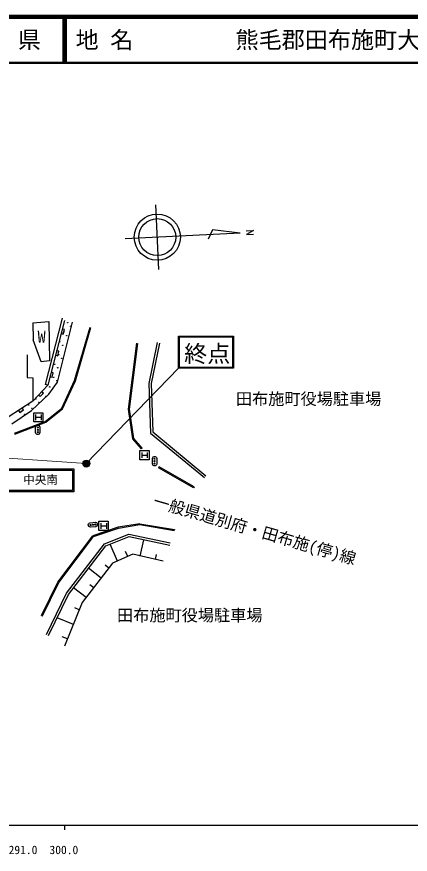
# Model space of a CAD drawing. Units: millimetres, scale not verified. Extents: x 40000 to 680000, y 20000 to 380000.
# Drawn here: x 357640 to 442857, y 198715 to 380000 of the extents above; entities that cross this region are included whole.
import ezdxf
from ezdxf.enums import TextEntityAlignment as Align

# ---------------------------------------------------------------- set-up
doc = ezdxf.new("R2010")
doc.units = ezdxf.units.MM
doc.header["$LTSCALE"] = 1000
doc.header["$PDMODE"] = 32
doc.header["$PDSIZE"] = 500
doc.linetypes.add('CHAIN', pattern=[18.5, 12, -1.5, 3.5, -1.5])
for name, color, linetype, lineweight in [('M-BGD', 7, 'Continuous', 25), ('M-BGD-EXST', 7, 'Continuous', 25), ('M-BMK', 2, 'CHAIN', 13), ('M-BMK-SRVR', 3, 'Continuous', 25), ('M-STR-STRC', 7, 'Continuous', 25), ('M-TTL', 2, 'Continuous', 140), ('M-TTL-BAND', 7, 'Continuous', 25), ('M-TTL-LINE', 7, 'Continuous', 50)]:
    doc.layers.add(name, color=color, linetype=linetype, lineweight=lineweight)
for name, color, linetype in [('M-BMK-HTXT', 7, 'Continuous'), ('M-OTRS', 6, 'Continuous'), ('M-TTL-TXT', 7, 'Continuous')]:
    doc.layers.add(name, color=color, linetype=linetype)
doc.styles.add('ＭＳ ゴシック', font='')
doc.styles.get('ＭＳ ゴシック').set_extended_font_data('MS Gothic')

msp = doc.modelspace()

# ---------------------------------------------------------------- hatches: boundary and pattern name
at = {"layer": 'M-BMK-SRVR'}
msp.add_hatch(color=256, dxfattribs=at).paths.add_polyline_path([(371946, 283187), (371957, 283119), (371967, 283075), (371983, 283025), (372011, 282955), (372046, 282889), (372081, 282836), (372107, 282802), (372144, 282759), (372179, 282725), (372225, 282685), (372282, 282644), (372333, 282614), (372390, 282585), (372460, 282559), (372537, 282539), (372625, 282526), (372700, 282523), (372793, 282530), (372873, 282545), (372948, 282568), (373006, 282592), (373079, 282631), (373133, 282667), (373191, 282714), (373241, 282763), (373295, 282829), (373337, 282892), (373364, 282943), (373391, 283003), (373412, 283068), (373428, 283138), (373436, 283193), (373441, 283262), (373438, 283332), (373429, 283404), (373412, 283480), (373393, 283537), (373363, 283605), (373329, 283667), (373298, 283713), (373249, 283773), (373192, 283831), (373148, 283867), (373096, 283904), (373035, 283939), (372964, 283971), (372906, 283991), (372838, 284008), (372775, 284018), (372708, 284023), (372624, 284020), (372565, 284012), (372495, 283997), (372433, 283977), (372371, 283951), (372319, 283924), (372260, 283887), (372210, 283848), (372175, 283817), (372135, 283776), (372088, 283719), (372055, 283671), (372023, 283614), (371991, 283542), (371972, 283487), (371959, 283437), (371948, 283378), (371942, 283310), (371941, 283246)])

# ---------------------------------------------------------------- linework, layer by layer
at = {"layer": 'M-BGD'}
for p, q in [((361096, 313775), (364593, 314021)), ((361096, 313775), (361219, 310094)), ((363857, 300401), (367538, 314757)), ((367968, 314266), (364348, 300217)), ((364593, 314021), (364716, 305493)), ((366495, 300891), (369686, 313898)), ((367973, 312284), (367489, 312409)), ((367724, 311316), (367973, 312284)), ((362937, 305309), (361219, 310094)), ((367240, 311440), (367724, 311316)), ((392689, 303909), (392689, 310879)), ((392689, 310879), (404598, 310879)), ((392889, 304109), (392889, 310679)), ((392889, 310679), (404398, 310679)), ((404398, 310679), (404398, 304109)), ((404598, 310879), (404598, 303909)), ((388069, 309454), (386228, 300634)), ((388558, 309352), (386730, 300592)), ((359869, 306843), (359931, 301934)), ((366033, 306757), (366517, 306632)), ((366767, 307601), (366283, 307726)), ((366517, 306632), (366767, 307601)), ((364716, 305493), (362937, 305309)), ((365560, 302918), (365076, 303042)), ((365311, 301949), (365560, 302918)), ((372691, 283273), (392689, 303909)), ((404598, 303909), (392689, 303909)), ((404398, 304109), (392889, 304109)), ((359931, 301934), (361158, 301812)), ((361158, 301812), (361096, 296781)), ((364827, 302074), (365311, 301949)), ((361096, 296781), (364348, 300217)), ((364348, 300217), (363857, 300401)), ((364593, 298315), (366495, 300891)), ((386228, 300634), (386612, 289898)), ((386730, 300592), (387103, 290140)), ((360851, 294756), (364593, 298315)), ((362378, 298136), (362742, 297792)), ((362742, 297792), (363429, 298518)), ((363429, 298518), (363066, 298862)), ((361096, 296781), (355759, 293345)), ((356556, 291873), (360851, 294756)), ((358007, 294792), (358278, 294372)), ((358278, 294372), (359119, 294913)), ((359119, 294913), (358848, 295334)), ((387103, 290140), (398588, 280620)), ((386612, 289898), (398269, 280235)), ((376656, 265880), (381908, 267981)), ((376968, 265467), (381953, 267461)), ((381908, 267981), (390875, 266109)), ((381953, 267461), (390773, 265620)), ((384401, 263271), (385182, 266787)), ((368412, 255225), (376656, 265880)), ((368839, 254960), (376968, 265467)), ((379486, 262179), (377866, 265825)), ((382763, 263635), (378394, 261694)), ((381671, 263150), (381196, 264219)), ((389316, 262179), (382763, 263635)), ((387678, 262543), (387915, 263610)), ((378394, 261694), (371840, 253198)), ((377575, 260632), (376758, 261262)), ((375936, 258508), (373211, 260610)), ((372660, 254260), (369928, 256367)), ((374298, 256384), (373480, 257016)), ((364095, 246282), (368412, 255225)), ((364545, 246064), (368839, 254960)), ((371840, 253198), (367957, 243732)), ((371193, 251621), (370200, 252028)), ((369899, 248465), (366397, 249902)), ((368604, 245310), (367497, 245764))]:
    msp.add_line(p, q, dxfattribs=at)
for centre in [(368688, 313779), (369340, 313021), (367823, 311717), (368475, 310959), (366959, 309655), (367611, 308897), (366746, 306834), (365881, 304772), (367398, 306076), (366533, 304014), (365669, 301952), (366321, 301194), (364804, 299890), (361771, 297282), (363288, 298586), (363940, 297828), (360255, 295978), (362423, 296524), (358738, 294674), (359390, 293916), (360907, 295220)]:
    msp.add_circle(centre, 50, dxfattribs=at)
at = {"layer": 'M-BGD-EXST'}
for p, q in [((361322, 292293), (361322, 294293)), ((361322, 294293), (363322, 294293)), ((361722, 293893), (361722, 292693)), ((362922, 293893), (362922, 292693)), ((363322, 294293), (363322, 292293)), ((363322, 292293), (361322, 292293)), ((361722, 293293), (362922, 293293)), ((361707, 291188), (361787, 291388)), ((361707, 289988), (361707, 291188)), ((361787, 291388), (361907, 291508)), ((361907, 291508), (362067, 291588)), ((362067, 291588), (362307, 291588)), ((362307, 291588), (362467, 291508)), ((362467, 291508), (362587, 291388)), ((362587, 291388), (362667, 291188)), ((362667, 291188), (362667, 289988)), ((361787, 289788), (361707, 289988)), ((361907, 289668), (361787, 289788)), ((362067, 289588), (361907, 289668)), ((362307, 289588), (362067, 289588)), ((362467, 289668), (362307, 289588)), ((362587, 289788), (362467, 289668)), ((362667, 289988), (362587, 289788)), ((384298, 284107), (384298, 286107)), ((384298, 286107), (386298, 286107)), ((384698, 285707), (384698, 284507)), ((384698, 285107), (385898, 285107)), ((385898, 285707), (385898, 284507)), ((386298, 286107), (386298, 284107)), ((387092, 284600), (387212, 284720)), ((387212, 284720), (387372, 284800)), ((387372, 284800), (387612, 284800)), ((387612, 284800), (387772, 284720)), ((387772, 284720), (387892, 284600)), ((386298, 284107), (384298, 284107)), ((387012, 284400), (387092, 284600)), ((387012, 283200), (387012, 284400)), ((387092, 283000), (387012, 283200)), ((387212, 282880), (387092, 283000)), ((387372, 282800), (387212, 282880)), ((387772, 282880), (387612, 282800)), ((387892, 283000), (387772, 282880)), ((387892, 284600), (387972, 284400)), ((387972, 283200), (387892, 283000)), ((387972, 284400), (387972, 283200)), ((387612, 282800), (387372, 282800)), ((373141, 270053), (373205, 270220)), ((373205, 270220), (373312, 270351)), ((373312, 270351), (373504, 270451)), ((373504, 270451), (374698, 270570)), ((374698, 270570), (374905, 270510)), ((374905, 270510), (375036, 270403)), ((375036, 270403), (375131, 270252)), ((375131, 270252), (375155, 270013)), ((375451, 268790), (375451, 270790)), ((375451, 270790), (377451, 270790)), ((375851, 270390), (375851, 269190)), ((377051, 270390), (377051, 269190)), ((377451, 270790), (377451, 268790)), ((373165, 269814), (373141, 270053)), ((373261, 269662), (373165, 269814)), ((373392, 269555), (373261, 269662)), ((373599, 269495), (373392, 269555)), ((374793, 269615), (373599, 269495)), ((374984, 269714), (374793, 269615)), ((375092, 269846), (374984, 269714)), ((375155, 270013), (375092, 269846)), ((377451, 268790), (375451, 268790)), ((375851, 269790), (377051, 269790))]:
    msp.add_line(p, q, dxfattribs=at)
for centre in [(362187, 291108), (362187, 290588), (362187, 290068), (387492, 284320), (387492, 283800), (387492, 283280), (374148, 270033), (374666, 270084), (373631, 269981)]:
    msp.add_circle(centre, 120, dxfattribs=at)
at = {"layer": 'M-BMK'}
for p, q in [((334775, 285899), (362158, 284050)), ((362158, 284050), (372691, 283273))]:
    msp.add_line(p, q, dxfattribs=at)
at = {"layer": 'M-BMK-SRVR'}
for p, q in [((388414, 325305), (387739, 339289)), ((400014, 333875), (399112, 331829)), ((406056, 333165), (400014, 333875)), ((407334, 333664), (408876, 333738)), ((408876, 333738), (407368, 332864)), ((406056, 333165), (381085, 331959)), ((407368, 332864), (408916, 332947))]:
    msp.add_line(p, q, dxfattribs=at)
for centre, radius in [((388077, 332297), 5000), ((388077, 332297), 4000), ((372691, 283273), 750), ((372691, 283273), 450), ((372691, 283273), 150)]:
    msp.add_circle(centre, radius, dxfattribs=at)
at = {"layer": 'M-OTRS'}
msp.add_point((372691, 283273), dxfattribs=at)
at = {"layer": 'M-STR-STRC'}
for p, q in [((370158, 301230), (373509, 312814)), ((370346, 301160), (373702, 312759)), ((381850, 295024), (383671, 309308)), ((382052, 295027), (383870, 309282)), ((367405, 295247), (370158, 301230)), ((367566, 295120), (370346, 301160)), ((363823, 292420), (367405, 295247)), ((363924, 292244), (367566, 295120)), ((382808, 288602), (381850, 295024)), ((382998, 288688), (382052, 295027)), ((357177, 289856), (363823, 292420)), ((357213, 289656), (363924, 292244)), ((384630, 286493), (382808, 288602)), ((384781, 286623), (382998, 288688)), ((384781, 286623), (384630, 286493)), ((355037, 282138), (370037, 282138)), ((355337, 281838), (369737, 281838)), ((369737, 281838), (369737, 277438)), ((370037, 282138), (370037, 277138)), ((388467, 282544), (388368, 282371)), ((395941, 278057), (388368, 282371)), ((396040, 278231), (388467, 282544)), ((369737, 277438), (355337, 277438)), ((396040, 278231), (395941, 278057)), ((370037, 277138), (355037, 277138)), ((384297, 270261), (379600, 269494)), ((384297, 270261), (391775, 269015)), ((379600, 269494), (374136, 267673)), ((374258, 267503), (379648, 269299)), ((379648, 269299), (384297, 270058)), ((384297, 270058), (391742, 268817)), ((391775, 269015), (391742, 268817)), ((366563, 257607), (374136, 267673)), ((366734, 257502), (374258, 267503)), ((363016, 250418), (366563, 257607)), ((363195, 250329), (366734, 257502)), ((363016, 250418), (363195, 250329))]:
    msp.add_line(p, q, dxfattribs=at)
at = {"layer": 'M-TTL'}
msp.add_line((680000, 380000), (40000, 380000), dxfattribs=at)
at = {"layer": 'M-TTL-BAND'}
for p, q in [((40000, 205000), (579000, 205000)), ((368000, 205000), (368000, 204000))]:
    msp.add_line(p, q, dxfattribs=at)
at = {"layer": 'M-TTL-LINE'}
for p, q in [((367750, 380000), (367750, 370000)), ((368250, 380000), (368250, 370000)), ((40000, 370000), (680000, 370000))]:
    msp.add_line(p, q, dxfattribs=at)

# ---------------------------------------------------------------- texts
at = {"layer": 'M-BGD', "style": 'ＭＳ ゴシック'}
for s, height, p in [('W', 2566, (362154, 308701)), ('終点', 3666, (393894, 304119)), ('田布施町役場駐車場', 2566, (405093, 295236)), ('田布施町役場駐車場', 2566, (379365, 248391))]:
    msp.add_text(s, height=height, dxfattribs=at).set_placement(p, align=Align.BOTTOM_LEFT)
at = {"layer": 'M-BMK-HTXT', "style": 'ＭＳ ゴシック'}
msp.add_text('一般県道別府・田布施(停)線', height=2566, rotation=343.8, dxfattribs=at).set_placement((386764, 273331), align=Align.BOTTOM_LEFT)
at = {"layer": 'M-STR-STRC', "style": 'ＭＳ ゴシック'}
msp.add_text('中央南', height=1833, dxfattribs=at).set_placement((359037, 278287), align=Align.BOTTOM_LEFT)
at = {"layer": 'M-TTL-BAND', "style": 'ＭＳ ゴシック'}
for s, p in [('291.0', (359000, 198195)), ('300.0', (367844, 198195))]:
    msp.add_text(s, height=1833, dxfattribs=at).set_placement(p, align=Align.BOTTOM_CENTER)
at = {"layer": 'M-TTL-TXT', "style": 'ＭＳ ゴシック'}
msp.add_text('山\u3000口\u3000県', height=3666, dxfattribs=at).set_placement((350375, 375000), align=Align.MIDDLE_CENTER)
for s, p in [('地 名', (370380, 375000)), ('熊毛郡田布施町大字麻郷奥\u3000大字下田布施', (405024, 375000))]:
    msp.add_text(s, height=3666, dxfattribs=at).set_placement(p, align=Align.MIDDLE_LEFT)

doc.saveas('drawing.dxf')
